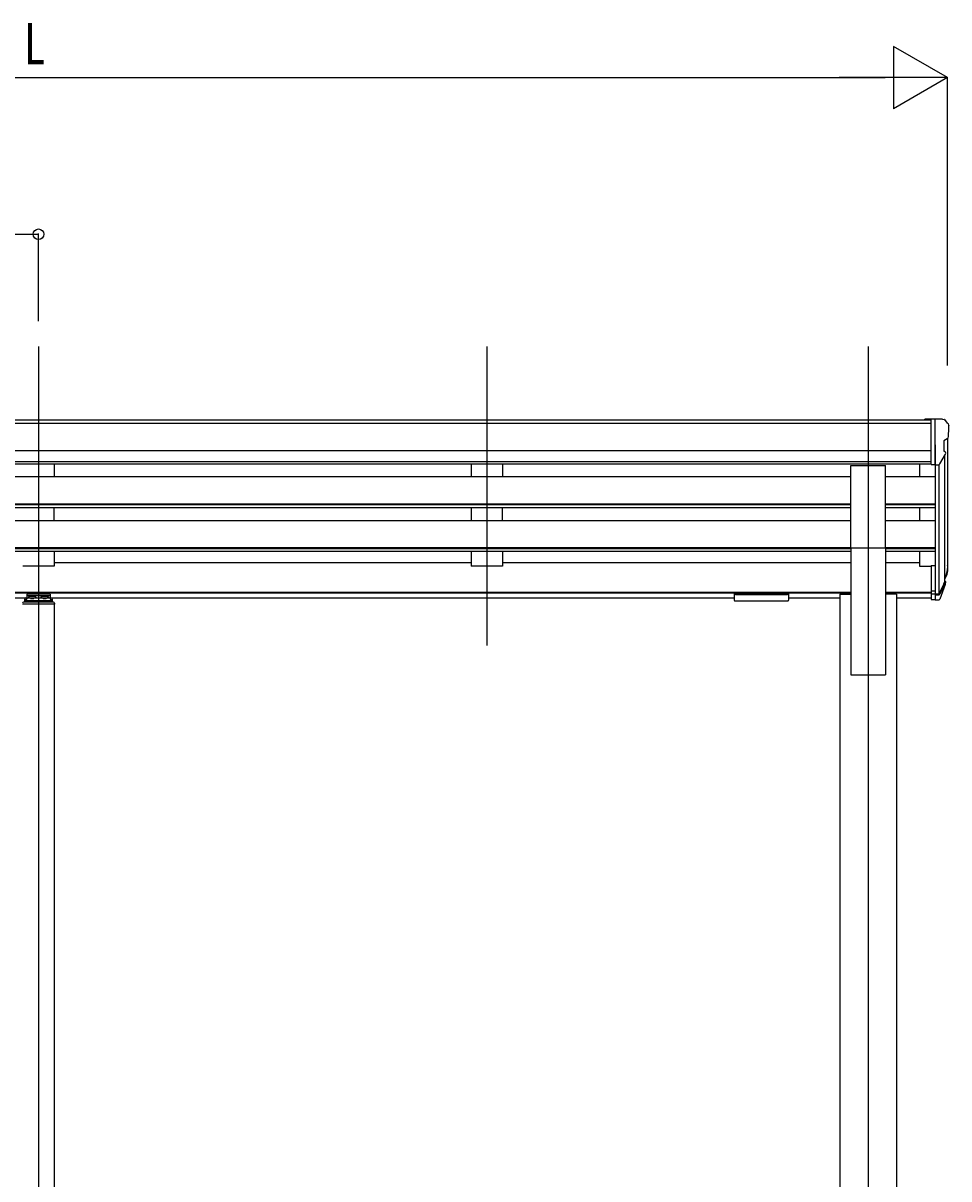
# Model space of a CAD drawing. Units: millimetres, scale not verified. Extents: x -10512 to 10512, y -7425 to 7425.
# Drawn here: x -385 to 1094, y -2559 to -714 of the extents above; entities that cross this region are included whole.
import ezdxf
from ezdxf.enums import TextEntityAlignment as Align

# ---------------------------------------------------------------- set-up
doc = ezdxf.new("R2010")
doc.units = ezdxf.units.MM
doc.header["$LTSCALE"] = 30
for name, color, linetype in [('0-3_YKK_12', 2, 'Continuous'), ('0-4_YKK_13', 4, 'Continuous'), ('0-5_YKK_A1', 4, 'Continuous'), ('0-6_YKK_D', 6, 'Continuous')]:
    doc.layers.add(name, color=color, linetype=linetype)
doc.styles.add('ＭＳ ゴシック', font='')
doc.styles.get('ＭＳ ゴシック').set_extended_font_data('MS Gothic')

msp = doc.modelspace()

# ---------------------------------------------------------------- linework, layer by layer
at = {"layer": '0-3_YKK_12'}
for p, q in [((-360.07, -1229.66), (-360.07, -1707.18)), ((355.93, -1229.66), (355.93, -1707.18)), ((-360.07, -1634.07), (-360.07, -4060.93))]:
    msp.add_line(p, q, dxfattribs=at)
msp.add_lwpolyline([(964.93, -1229.66), (964.93, -4154.06), (964.93, -4404.06)], dxfattribs=at)
at = {"layer": '0-4_YKK_13'}
for p, q in [((1065.43, -1346.05), (1055.43, -1346.13)), ((1055.43, -1347.65), (1055.43, -1346.13)), ((1065.43, -1418.03), (1065.43, -1346.05)), ((1083.93, -1346.05), (1065.43, -1346.05)), ((1071.93, -1419.03), (1071.93, -1346.05)), ((1083.93, -1346.05), (1086.27, -1346.19)), ((1087.02, -1346.61), (1091.09, -1352.42)), ((1093.93, -1355.42), (1093.93, -1356.05)), ((1085.93, -1380.56), (1085.93, -1396.84)), ((1091.4, -1377.23), (1086.08, -1380.3)), ((1079.56, -1417.22), (1088.56, -1401.62)), ((992.43, -1551.49), (992.43, -1419.69)), ((1065.43, -1418.03), (1071.93, -1418.03)), ((1071.93, -1419.03), (1077.14, -1418.71)), ((937.43, -1551.49), (992.43, -1551.49)), ((1065.43, -1579.77), (1065.43, -1633.8)), ((1065.43, -1579.77), (1071.93, -1579.77)), ((1071.93, -1579.77), (1071.93, -1634.54)), ((1090.24, -1592.58), (1086.96, -1599.64)), ((1090.84, -1593.96), (1086.96, -1601.91)), ((1088.52, -1605.23), (1088.19, -1609.64)), ((752.93, -1623.68), (835.93, -1623.68)), ((1065.43, -1619.9), (1071.93, -1619.9)), ((1078.37, -1624.12), (1086.12, -1608.72)), ((1087.57, -1609.07), (1079.38, -1625.25)), ((1088.19, -1609.64), (1079.38, -1633.19)), ((-334.57, -1641.06), (-385.57, -1641.06)), ((-336.07, -1638.06), (-384.07, -1638.06)), ((-382.57, -1633.6), (-382.57, -1638.06)), ((-380.07, -1631.03), (-378.57, -1631.03)), ((-380.07, -1633.54), (-380.07, -1638.06)), ((-380.07, -1633.54), (-378.57, -1633.54)), ((-380.07, -1635.43), (-340.07, -1635.43)), ((-341.57, -1625.11), (-378.57, -1625.11)), ((-378.57, -1625.11), (-378.57, -1633.54)), ((-378.57, -1627.6), (-341.57, -1627.6)), ((-375.97, -1630.03), (-375.97, -1630.51)), ((-372.52, -1631.92), (-372.52, -1632.25)), ((-370.56, -1631.59), (-370.56, -1631.93)), ((-370.07, -1630.68), (-370.07, -1633.37)), ((-369.58, -1631.59), (-369.58, -1631.93)), ((-367.62, -1632.25), (-367.62, -1631.92)), ((-364.17, -1630.03), (-364.17, -1630.51)), ((-355.97, -1630.03), (-355.97, -1630.51)), ((-352.52, -1631.92), (-352.52, -1632.25)), ((-350.56, -1631.59), (-350.56, -1631.93)), ((-350.07, -1630.68), (-350.07, -1633.37)), ((-349.58, -1631.59), (-349.58, -1631.93)), ((-347.62, -1632.25), (-347.62, -1631.92)), ((-344.17, -1630.03), (-344.17, -1630.51)), ((-341.57, -1625.11), (-341.57, -1633.54)), ((-341.57, -1631.03), (-340.07, -1631.03)), ((-341.57, -1633.54), (-340.07, -1633.54)), ((-340.07, -1633.54), (-340.07, -1638.06)), ((-337.57, -1638.06), (-337.57, -1633.6)), ((-334.57, -1639.56), (-334.57, -1641.06)), ((750.93, -1624.35), (750.93, -1635.11)), ((750.93, -1624.54), (750.93, -1626.08)), ((752.93, -1625.86), (835.93, -1625.86)), ((752.93, -1635.77), (835.93, -1635.77)), ((837.93, -1624.35), (837.93, -1635.11)), ((1065.43, -1624.78), (1071.93, -1624.78)), ((1065.43, -1633.8), (1071.93, -1633.8)), ((1071.93, -1624.8), (1077.07, -1624.8)), ((1071.93, -1626.61), (1076.78, -1626.61)), ((1071.93, -1634.54), (1076.78, -1634.54))]:
    msp.add_line(p, q, dxfattribs=at)
for points in [[(937.43, -1551.49), (937.43, -1419.69), (992.43, -1419.69)], [(750.93, -1624.35), (750.97, -1624.15), (751.05, -1624.02), (751.15, -1623.92), (751.25, -1623.86), (751.37, -1623.82), (751.67, -1623.75), (752.16, -1623.71), (752.7, -1623.69), (752.93, -1623.68)], [(835.93, -1623.68), (836.29, -1623.69), (836.82, -1623.71), (837.27, -1623.77), (837.57, -1623.84), (837.74, -1623.94), (837.86, -1624.08), (837.93, -1624.26), (837.93, -1624.35)], [(-371.54, -1632.15), (-371.35, -1632.18), (-371.27, -1632.18), (-371.16, -1632.18), (-370.99, -1632.17), (-370.84, -1632.15), (-370.72, -1632.1), (-370.63, -1632.05), (-370.58, -1631.99)], [(-369.56, -1631.99), (-369.5, -1632.05), (-369.41, -1632.1), (-369.29, -1632.15), (-369.14, -1632.17), (-368.97, -1632.18), (-368.86, -1632.18), (-368.79, -1632.18), (-368.6, -1632.15)], [(-351.54, -1632.15), (-351.35, -1632.18), (-351.27, -1632.18), (-351.16, -1632.18), (-350.99, -1632.17), (-350.84, -1632.15), (-350.72, -1632.1), (-350.63, -1632.05), (-350.58, -1631.99)], [(-349.56, -1631.99), (-349.5, -1632.05), (-349.41, -1632.1), (-349.29, -1632.15), (-349.14, -1632.17), (-348.97, -1632.18), (-348.86, -1632.18), (-348.79, -1632.18), (-348.6, -1632.15)], [(750.93, -1635.11), (750.97, -1635.3), (751.05, -1635.44), (751.15, -1635.53), (751.25, -1635.59), (751.37, -1635.64), (751.67, -1635.7), (752.16, -1635.75), (752.7, -1635.77), (752.93, -1635.77)], [(835.93, -1635.77), (836.29, -1635.77), (836.82, -1635.74), (837.27, -1635.69), (837.57, -1635.61), (837.74, -1635.52), (837.86, -1635.38), (837.93, -1635.2), (837.93, -1635.11)]]:
    msp.add_lwpolyline(points, dxfattribs=at)
for centre, radius, start, end in [((1086.2, -1347.19), 1, 35, 86.5), ((1090.93, -1355.42), 3, 0, 87), ((891.93, -1356.05), 202, 355.05096, 0), ((1086.23, -1380.56), 0.3, 120, 180), ((1087.03, -1372.86), 6.18, 315.00103, 354.2965), ((1086.23, -1396.84), 0.3, 180, 265.2833), ((1085.96, -1400.12), 3, 330, 85.2833), ((1076.96, -1415.72), 3, 273.5, 330), ((1061.35, -1583.08), 30.41, 341.80266, 352.8448), ((1062.75, -1584.84), 29.53, 342.01856, 353.49194), ((-384.07, -1639.56), 1.5, 90, 180), ((-336.07, -1639.56), 1.5, 0, 90)]:
    msp.add_arc(centre, radius, start, end, dxfattribs=at)
for centre, major_axis, ratio, start_param, end_param in [((1004.07, -1578.6), (-87.93, 4.42), 0.541684, 3.060334, 3.2172517), ((1003.28, -1585.27), (89.06, 1.43), 0.57596, 6.1985533, 6.3701348), ((1087.22, -1605.23), (-1.3, 0), 0.90356, 2.9359903, 4.9130961), ((1002.01, -1585.18), (88.05, 0), 0.90356, 5.9828017, 6.0168888), ((1001.3, -1589.04), (89.07, 0), 0.90356, 6.0316505, 6.077583), ((-380.07, -1633.6), (0, 2.57), 0.97237, 6.2831853, 7.8539816), ((-370.07, -1630.03), (5.9, 0), 0.342073, 0, 3.1415927), ((-370.07, -1624.75), (8.02, 0), 0.939674, 4.4018361, 4.5279947), ((-370.07, -1625.08), (8.02, 0), 0.939674, 4.4018361, 4.5279947), ((-370.07, -1624.07), (8.02, 0), 0.939674, 4.6512338, 4.7735441), ((-370.07, -1624.75), (-8.02, 0), 0.939674, 1.7551906, 1.8813492), ((-370.07, -1625.08), (-8.02, 0), 0.939674, 1.7551906, 1.8813492), ((-350.07, -1630.03), (5.9, 0), 0.342073, 0, 3.1415927), ((-350.07, -1624.75), (8.02, 0), 0.939674, 4.4018361, 4.5279947), ((-350.07, -1625.08), (8.02, 0), 0.939674, 4.4018361, 4.5279947), ((-350.07, -1624.07), (8.02, 0), 0.939674, 4.6512338, 4.7735441), ((-350.07, -1624.75), (-8.02, 0), 0.939674, 1.7551906, 1.8813492), ((-350.07, -1625.08), (-8.02, 0), 0.939674, 1.7551906, 1.8813492), ((-340.07, -1633.6), (0, 2.57), 0.97237, 4.712389, 6.2831853), ((752.93, -1626.08), (2, 0), 0.109601, 1.5707963, 3.1415927), ((835.93, -1626.08), (2, 0), 0.109601, 0, 1.5707963), ((1076.78, -1623.9), (3, 0), 0.90356, 4.712389, 5.7595865), ((1076.78, -1631.83), (-3, 0), 0.90356, 1.5707963, 2.6179939), ((1077.07, -1623.44), (1.5, 0), 0.90356, 4.712389, 5.7595865)]:
    msp.add_ellipse(centre, major_axis=major_axis, ratio=ratio, start_param=start_param, end_param=end_param, dxfattribs=at)
for centre in [(-370.07, -1630.51), (-350.07, -1630.51)]:
    msp.add_ellipse(centre, major_axis=(5.9, 0), ratio=0.342073, dxfattribs=at)
at = {"layer": '0-5_YKK_A1'}
for p, q in [((1065.43, -1347.65), (-1785.57, -1347.65)), ((1065.43, -1352.87), (-1785.57, -1352.87)), ((1091.93, -1376.62), (1091.93, -1579.4)), ((1065.43, -1396.4), (-1785.57, -1396.4)), ((1071.93, -1387.15), (1071.93, -1579.77)), ((1065.43, -1414.25), (-1785.57, -1414.25)), ((1065.43, -1417.5), (-1785.57, -1417.5)), ((-335.07, -1417.6), (-335.07, -1438.08)), ((330.93, -1417.6), (330.93, -1438.08)), ((380.93, -1417.6), (380.93, -1438.08)), ((1046.93, -1417.5), (1046.93, -1438.08)), ((1077.93, -1418.55), (1077.94, -1624.55)), ((1086.96, -1404.39), (1086.96, -1606.11)), ((937.43, -1438.08), (-1657.57, -1438.08)), ((-335.07, -1438.08), (-385.07, -1438.08)), ((380.93, -1438.08), (330.93, -1438.08)), ((1071.93, -1438.08), (992.43, -1438.08)), ((937.43, -1481.44), (-1657.57, -1481.44)), ((937.43, -1482.93), (-1657.57, -1482.93)), ((937.43, -1487.25), (-1657.57, -1487.25)), ((-335.07, -1508.18), (-335.07, -1487.25)), ((330.93, -1487.25), (330.93, -1508.18)), ((380.93, -1508.18), (380.93, -1487.25)), ((1071.93, -1481.44), (992.43, -1481.44)), ((1071.93, -1482.93), (992.43, -1482.93)), ((1071.93, -1487.25), (992.43, -1487.25)), ((1046.93, -1487.25), (1046.93, -1508.18)), ((937.43, -1508.18), (-1657.57, -1508.18)), ((-335.07, -1508.18), (-385.07, -1508.18)), ((380.93, -1508.18), (330.93, -1508.18)), ((1071.93, -1508.18), (992.43, -1508.18)), ((937.43, -1551.54), (-1657.57, -1551.54)), ((937.43, -1553.04), (-1657.57, -1553.04)), ((937.43, -1557.36), (-1657.57, -1557.36)), ((-335.07, -1557.36), (-335.07, -1580.4)), ((330.93, -1557.36), (330.93, -1580.4)), ((380.93, -1557.36), (380.93, -1580.4)), ((992.43, -1551.49), (992.43, -1754.06)), ((1071.93, -1551.54), (992.43, -1551.54)), ((1071.93, -1553.04), (992.43, -1553.04)), ((1071.93, -1557.36), (992.43, -1557.36)), ((1046.93, -1557.36), (1046.93, -1580.4)), ((-335.07, -1580.4), (-385.07, -1580.4)), ((330.93, -1575.46), (-335.07, -1575.46)), ((380.93, -1580.4), (330.93, -1580.4)), ((937.43, -1575.46), (380.93, -1575.46)), ((1046.93, -1575.46), (992.43, -1575.46)), ((1046.93, -1580.4), (1065.43, -1580.4)), ((937.43, -1622.47), (-1657.57, -1622.47)), ((1065.43, -1622.47), (992.43, -1622.47)), ((937.43, -1623.87), (-1657.57, -1623.87)), ((750.93, -1631.56), (-1471.07, -1631.56)), ((-335.07, -1641.06), (-335.07, -4004.06)), ((919.73, -1631.56), (837.93, -1631.56)), ((919.73, -1625.06), (937.43, -1625.06)), ((919.73, -1625.06), (919.73, -4254.06)), ((1065.43, -1623.87), (992.43, -1623.87)), ((1010.13, -1625.06), (992.43, -1625.06)), ((1010.13, -1625.06), (1010.13, -4254.06)), ((1065.43, -1631.56), (1010.13, -1631.56))]:
    msp.add_line(p, q, dxfattribs=at)
msp.add_lwpolyline([(937.43, -1551.49), (937.43, -1754.06), (992.43, -1754.06)], dxfattribs=at)
at = {"layer": '0-6_YKK_D'}
for p, q in [((1091.93, -800.67), (1005.33, -750.67)), ((1005.33, -750.67), (1005.33, -850.67)), ((-1712.07, -800.67), (991.93, -800.67)), ((1091.93, -800.67), (918.73, -800.67)), ((1091.93, -800.67), (1005.33, -850.67)), ((1091.93, -1260.24), (1091.93, -799.67)), ((-1076.07, -1050.67), (-360.07, -1050.67)), ((-360.07, -1189.64), (-360.07, -1049.67))]:
    msp.add_line(p, q, dxfattribs=at)
msp.add_circle((-360.07, -1050.67), 8.5, dxfattribs=at)

# ---------------------------------------------------------------- texts
at = {"layer": '0-6_YKK_D', "style": 'ＭＳ ゴシック', "width": 0.8}
msp.add_text('L', height=65.98, dxfattribs=at).set_placement((-384.07, -799.37), align=Align.BOTTOM_LEFT)

doc.saveas('drawing.dxf')
